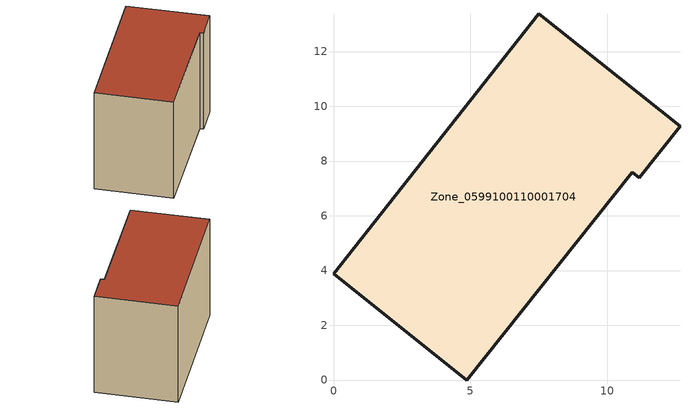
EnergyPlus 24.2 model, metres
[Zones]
Zone_0599100110001704
 floor ground (C_G): 10.92,7.59 4.88,0 0,3.89 7.51,13.38 12.66,9.27 11.16,7.4 z0.5
 wall outside (C_F): 7.51,13.38 0,3.89 4.88,0 10.92,7.59 11.16,7.4 12.66,9.27 7.51,13.38 z0.5:9.38
 roof outside (C_R): 11.16,7.4 12.66,9.27 7.51,13.38 0,3.89 4.88,0 10.92,7.59 z9.38
[BUILDING]
Pand.0599100110001704: North Axis=0; Terrain=City; Loads Convergence Tolerance Value=0.04; Temperature Convergence Tolerance Value=0.4; Solar Distribution=FullExterior; Maximum Number of Warmup Days=25; Minimum Number of Warmup Days=1
[Site:Location]
Rotterdam.The.Hague.AP_ZH_NLD Design_Conditions: Latitude=51.96; Longitude=4.45; Time Zone=1; Elevation=-4.5
[SITE:GROUNDTEMPERATURE:BUILDINGSURFACE]
18, 18, 18, 18, 18, 18, 18, 18, 18, 18, 18, 18
[MATERIAL] Thermal Absorptance=0.9; Solar Absorptance=0.7; Visible Absorptance=0.7
Name | Roughness | Thickness | Conductivity | Density | Specific Heat
G.TC.2015-2018 | MediumSmooth | 0.15 | 0.0428571 | 540 | 1210
F.TC.2015-2018 | Rough | 0.3 | 0.0666667 | 1920 | 840
R.TC.2015-2018 | MediumRough | 0.2 | 0.0333333 | 1500 | 1000
[CONSTRUCTION]
C_G: G.TC.2015-2018
C_F: F.TC.2015-2018
C_R: R.TC.2015-2018
[ZONE]
Zone_0599100110001704: Type=1; Multiplier=1; Ceiling Height=Autocalculate; Volume=Autocalculate; Floor Area=autocalculate; Part of Total Floor Area=Yes
[ZONEINFILTRATION:DESIGNFLOWRATE]
Infil_Zone_0599100110001704: Zone or ZoneList or Space or SpaceList=Zone_0599100110001704; Schedule=AlwaysOn; Design Flow Rate Calculation Method=Flow/Area; Flow Rate per Floor Area=0.0015; Constant Term Coefficient=1; Temperature Term Coefficient=0; Velocity Term Coefficient=0; Velocity Squared Term Coefficient=0
[HVACTEMPLATE:ZONE:IDEALLOADSAIRSYSTEM]
Zone_0599100110001704: Maximum Heating Supply Air Temperature=50; Minimum Cooling Supply Air Temperature=13; Maximum Heating Supply Air Humidity Ratio=0.0156; Minimum Cooling Supply Air Humidity Ratio=0.0077; Heating Limit=NoLimit; Cooling Limit=NoLimit; Dehumidification Control Type=ConstantSensibleHeatRatio; Cooling Sensible Heat Ratio=0.7; Dehumidification Setpoint=60; Humidification Control Type=None; Humidification Setpoint=30; Outdoor Air Method=None; Outdoor Air Flow Rate per Person=0.00944; Outdoor Air Flow Rate per Zone Floor Area=0; Outdoor Air Flow Rate per Zone=0; Demand Controlled Ventilation Type=None; Outdoor Air Economizer Type=NoEconomizer; Heat Recovery Type=None; Sensible Heat Recovery Effectiveness=0.7; Latent Heat Recovery Effectiveness=0.65
[ZONECONTROL:THERMOSTAT]
ThermostatControl_Zone_0599100110001704: Zone or ZoneList=Zone_0599100110001704; Control Type Schedule=DualSetpointControlType; Control 1=Thermostat_Zone_0599100110001704; Temperature Difference Between Cutout And Setpoint=0
[THERMOSTATSETPOINT:DUALSETPOINT]
Thermostat_Zone_0599100110001704: Heating Setpoint Temperature Schedule=HeatingSetpoint_Zone_0599100110001704; Cooling Setpoint Temperature Schedule=CoolingSetpoint_Zone_0599100110001704
[SCHEDULE:COMPACT]
HeatingSetpoint_Zone_0599100110001704: Through: 12/31, For: AllDays, Until: 24:00, 21
CoolingSetpoint_Zone_0599100110001704: Through: 12/31, For: AllDays, Until: 24:00, 24
DualSetpointControlType: Through: 12/31, For: AllDays, Until: 24:00, 4
AlwaysOn: Through: 12/31, For: AllDays, Until: 24:00, 1
